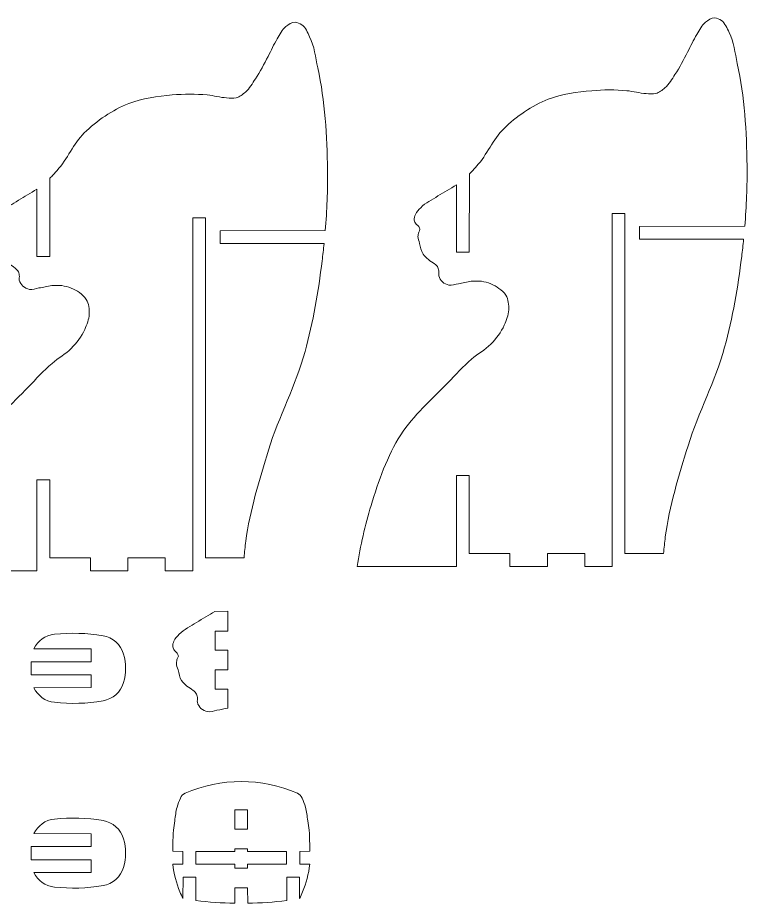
# Model space of a CAD drawing. Header units: centimetres. Extents: x -143 to 186, y -70 to 222.
# Drawn here: x 129.4 to 185.6, y -58.4 to 9.8 of the extents above; entities that cross this region are included whole.
import ezdxf

# ---------------------------------------------------------------- set-up
doc = ezdxf.new("R2010")
doc.units = ezdxf.units.CM
doc.header["$MEASUREMENT"] = 0
doc.layers.add('layer 1', color=7, linetype='Continuous')

msp = doc.modelspace()

# ---------------------------------------------------------------- linework, layer by layer
at = {"layer": 'layer 1', "color": 250, "lineweight": 9}
for points, knots in [([(185.44841, -6.27417), (185.57718, -4.72355), (185.64139, -3.16502), (185.62102, -1.61711), (185.62102, -1.61711), (185.58637, 1.01645), (185.44036, 3.69914), (184.86968, 6.27195), (184.86968, 6.27195), (184.69188, 7.07351), (184.61737, 7.93707), (184.24304, 8.66006), (184.24304, 8.66006), (184.07746, 8.97985), (183.93931, 9.3831), (183.64921, 9.57657), (183.64921, 9.57657), (183.49861, 9.677), (183.29617, 9.78087), (183.1229, 9.7873), (183.1229, 9.7873), (182.88284, 9.79621), (182.61684, 9.60074), (182.41521, 9.44656), (182.41521, 9.44656), (182.12085, 9.22148), (181.95322, 8.83513), (181.75121, 8.51172), (181.75121, 8.51172), (181.48065, 8.07857), (181.28638, 7.59931), (181.04352, 7.14877), (181.04352, 7.14877), (180.72999, 6.56709), (180.4366, 5.96966), (180.06811, 5.4226), (180.06811, 5.4226), (179.82962, 5.06852), (179.61962, 4.6673), (179.29815, 4.39598), (179.29815, 4.39598), (179.08853, 4.21906), (178.84591, 4.02466), (178.58662, 3.95564), (178.58662, 3.95564), (178.35649, 3.89439), (178.09066, 3.94372), (177.84398, 3.95564), (177.84398, 3.95564), (177.34533, 3.97974), (176.85571, 4.12728), (176.35872, 4.17407), (176.35872, 4.17407), (175.46497, 4.25821), (174.55144, 4.25073), (173.65902, 4.17407), (173.65902, 4.17407), (172.52688, 4.07681), (171.34258, 3.91865), (170.29868, 3.51216), (170.29868, 3.51216), (169.04668, 3.02464), (167.83178, 2.19241), (166.8716, 1.24756), (166.8716, 1.24756), (166.03847, 0.42775), (165.57967, -0.76334), (164.78368, -1.64097), (164.78368, -1.64097), (164.60043, -1.84302), (164.41472, -2.04621), (164.22209, -2.24168), (164.22209, -2.24168), (164.22209, -2.24168), (164.21208, -8.26417), (164.21208, -8.26417), (164.21208, -8.26417), (164.21208, -8.26417), (163.23208, -8.26417), (163.23208, -8.26417), (163.23208, -8.26417), (163.23208, -8.26417), (163.22208, -3.08269), (163.22208, -3.08269), (163.22208, -3.08269), (162.76372, -3.38431), (162.26361, -3.63352), (161.80498, -3.93687), (161.80498, -3.93687), (161.35749, -4.23285), (160.83765, -4.45541), (160.47477, -4.84342), (160.47477, -4.84342), (160.32572, -5.00278), (160.15097, -5.1663), (160.06838, -5.36495), (160.06838, -5.36495), (160.01296, -5.49826), (159.95052, -5.66024), (159.97356, -5.79842), (159.97356, -5.79842), (159.99071, -5.90125), (160.05204, -6.00865), (160.1158, -6.09643), (160.1158, -6.09643), (160.17068, -6.17199), (160.26709, -6.21906), (160.31678, -6.29742), (160.31678, -6.29742), (160.35929, -6.36445), (160.40801, -6.44818), (160.40631, -6.52347), (160.40631, -6.52347), (160.40477, -6.59125), (160.34721, -6.65747), (160.32503, -6.72667), (160.32503, -6.72667), (160.29002, -6.8359), (160.25998, -6.9528), (160.25673, -7.06532), (160.25673, -7.06532), (160.2517, -7.23958), (160.3353, -7.4135), (160.38207, -7.58549), (160.38207, -7.58549), (160.45824, -7.86556), (160.49203, -8.18031), (160.65029, -8.41451), (160.65029, -8.41451), (160.75857, -8.57476), (160.91963, -8.70959), (161.07185, -8.83608), (161.07185, -8.83608), (161.21904, -8.95838), (161.40281, -9.0368), (161.54625, -9.1636), (161.54625, -9.1636), (161.62013, -9.22891), (161.70352, -9.29281), (161.75621, -9.37356), (161.75621, -9.37356), (161.81969, -9.47083), (161.85177, -9.59622), (161.87135, -9.71222), (161.87135, -9.71222), (161.89175, -9.83302), (161.846, -9.96744), (161.87135, -10.08473), (161.87135, -10.08473), (161.90875, -10.25774), (162.02068, -10.43949), (162.14905, -10.55885), (162.14905, -10.55885), (162.27927, -10.67993), (162.476, -10.76803), (162.65026, -10.80268), (162.65026, -10.80268), (162.88144, -10.84864), (163.13853, -10.73412), (163.38174, -10.69431), (163.38174, -10.69431), (163.7125, -10.64017), (164.03785, -10.53817), (164.37061, -10.51144), (164.37061, -10.51144), (164.63059, -10.49055), (164.90103, -10.47715), (165.15628, -10.51144), (165.15628, -10.51144), (165.62824, -10.57483), (166.12534, -10.76595), (166.50412, -11.05328), (166.50412, -11.05328), (166.69958, -11.20155), (166.90825, -11.37958), (167.03418, -11.58334), (167.03418, -11.58334), (167.22668, -11.89481), (167.2689, -12.33657), (167.25593, -12.70753), (167.25593, -12.70753), (167.24202, -13.10525), (167.07872, -13.51865), (166.91457, -13.88767), (166.91457, -13.88767), (166.67446, -14.42746), (166.28008, -14.92177), (165.87098, -15.35065), (165.87098, -15.35065), (165.44426, -15.79799), (164.86262, -16.0929), (164.39093, -16.50084), (164.39093, -16.50084), (163.74012, -17.06369), (163.1617, -17.7104), (162.5622, -18.32956), (162.5622, -18.32956), (161.31111, -19.62168), (159.90463, -20.84253), (158.94058, -22.33117), (158.94058, -22.33117), (157.88322, -23.96388), (157.23304, -25.91317), (156.64602, -27.78784), (156.64602, -27.78784), (156.16971, -29.30896), (155.82894, -30.89042), (155.57835, -32.47417), (155.57835, -32.47417), (155.57835, -32.47417), (163.23208, -32.48417), (163.23208, -32.48417), (163.23208, -32.48417), (163.23208, -32.48417), (163.23208, -25.48417), (163.23208, -25.48417), (163.23208, -25.48417), (163.23208, -25.48417), (164.21208, -25.48417), (164.21208, -25.48417), (164.21208, -25.48417), (164.21208, -25.48417), (164.21208, -31.48417), (164.21208, -31.48417), (164.21208, -31.48417), (164.21208, -31.48417), (167.3505, -31.48417), (167.3505, -31.48417), (167.3505, -31.48417), (167.3505, -31.48417), (167.3505, -32.48417), (167.3505, -32.48417), (167.3505, -32.48417), (167.3505, -32.48417), (170.23208, -32.48417), (170.23208, -32.48417), (170.23208, -32.48417), (170.23208, -32.48417), (170.23208, -31.48417), (170.23208, -31.48417), (170.23208, -31.48417), (170.23208, -31.48417), (173.11209, -31.48417), (173.11209, -31.48417), (173.11209, -31.48417), (173.11209, -31.48417), (173.11209, -32.48417), (173.11209, -32.48417), (173.11209, -32.48417), (173.11209, -32.48417), (175.23209, -32.48417), (175.23209, -32.48417), (175.23209, -32.48417), (175.23209, -32.48417), (175.23209, -5.28417), (175.23209, -5.28417), (175.23209, -5.28417), (175.23209, -5.28417), (176.21209, -5.28417), (176.21209, -5.28417), (176.21209, -5.28417), (176.21209, -5.28417), (176.21209, -31.48417), (176.21209, -31.48417), (176.21209, -31.48417), (176.21209, -31.48417), (179.19549, -31.47417), (179.19549, -31.47417), (179.19549, -31.47417), (179.22628, -31.04937), (179.26822, -30.6263), (179.3236, -30.20555), (179.3236, -30.20555), (179.63619, -27.83056), (180.37057, -25.48481), (181.07542, -23.18054), (181.07542, -23.18054), (181.86346, -20.60429), (183.18812, -18.18657), (183.89294, -15.59201), (183.89294, -15.59201), (184.51203, -13.31305), (184.91985, -10.95223), (185.20778, -8.60456), (185.20778, -8.60456), (185.26201, -8.16238), (185.31174, -7.71877), (185.35649, -7.27417), (185.35649, -7.27417), (185.35649, -7.27417), (177.33701, -7.26417), (177.33701, -7.26417), (177.33701, -7.26417), (177.33701, -7.26417), (177.33701, -6.28417), (177.33701, -6.28417), (177.33701, -6.28417), (177.33701, -6.28417), (185.44841, -6.27417), (185.44841, -6.27417)], [0, 0, 0, 0, 0.01315789, 0.01315789, 0.01315789, 0.01315789, 0.02631579, 0.02631579, 0.02631579, 0.02631579, 0.03947368, 0.03947368, 0.03947368, 0.03947368, 0.05263158, 0.05263158, 0.05263158, 0.05263158, 0.06578947, 0.06578947, 0.06578947, 0.06578947, 0.07894737, 0.07894737, 0.07894737, 0.07894737, 0.09210526, 0.09210526, 0.09210526, 0.09210526, 0.10526316, 0.10526316, 0.10526316, 0.10526316, 0.11842105, 0.11842105, 0.11842105, 0.11842105, 0.13157895, 0.13157895, 0.13157895, 0.13157895, 0.14473684, 0.14473684, 0.14473684, 0.14473684, 0.15789474, 0.15789474, 0.15789474, 0.15789474, 0.17105263, 0.17105263, 0.17105263, 0.17105263, 0.18421053, 0.18421053, 0.18421053, 0.18421053, 0.19736842, 0.19736842, 0.19736842, 0.19736842, 0.21052632, 0.21052632, 0.21052632, 0.21052632, 0.22368421, 0.22368421, 0.22368421, 0.22368421, 0.23684211, 0.23684211, 0.23684211, 0.23684211, 0.25, 0.25, 0.25, 0.25, 0.26315789, 0.26315789, 0.26315789, 0.26315789, 0.27631579, 0.27631579, 0.27631579, 0.27631579, 0.28947368, 0.28947368, 0.28947368, 0.28947368, 0.30263158, 0.30263158, 0.30263158, 0.30263158, 0.31578947, 0.31578947, 0.31578947, 0.31578947, 0.32894737, 0.32894737, 0.32894737, 0.32894737, 0.34210526, 0.34210526, 0.34210526, 0.34210526, 0.35526316, 0.35526316, 0.35526316, 0.35526316, 0.36842105, 0.36842105, 0.36842105, 0.36842105, 0.38157895, 0.38157895, 0.38157895, 0.38157895, 0.39473684, 0.39473684, 0.39473684, 0.39473684, 0.40789474, 0.40789474, 0.40789474, 0.40789474, 0.42105263, 0.42105263, 0.42105263, 0.42105263, 0.43421053, 0.43421053, 0.43421053, 0.43421053, 0.44736842, 0.44736842, 0.44736842, 0.44736842, 0.46052632, 0.46052632, 0.46052632, 0.46052632, 0.47368421, 0.47368421, 0.47368421, 0.47368421, 0.48684211, 0.48684211, 0.48684211, 0.48684211, 0.5, 0.5, 0.5, 0.5, 0.51315789, 0.51315789, 0.51315789, 0.51315789, 0.52631579, 0.52631579, 0.52631579, 0.52631579, 0.53947368, 0.53947368, 0.53947368, 0.53947368, 0.55263158, 0.55263158, 0.55263158, 0.55263158, 0.56578947, 0.56578947, 0.56578947, 0.56578947, 0.57894737, 0.57894737, 0.57894737, 0.57894737, 0.59210526, 0.59210526, 0.59210526, 0.59210526, 0.60526316, 0.60526316, 0.60526316, 0.60526316, 0.61842105, 0.61842105, 0.61842105, 0.61842105, 0.63157895, 0.63157895, 0.63157895, 0.63157895, 0.64473684, 0.64473684, 0.64473684, 0.64473684, 0.65789474, 0.65789474, 0.65789474, 0.65789474, 0.67105263, 0.67105263, 0.67105263, 0.67105263, 0.68421053, 0.68421053, 0.68421053, 0.68421053, 0.69736842, 0.69736842, 0.69736842, 0.69736842, 0.71052632, 0.71052632, 0.71052632, 0.71052632, 0.72368421, 0.72368421, 0.72368421, 0.72368421, 0.73684211, 0.73684211, 0.73684211, 0.73684211, 0.75, 0.75, 0.75, 0.75, 0.76315789, 0.76315789, 0.76315789, 0.76315789, 0.77631579, 0.77631579, 0.77631579, 0.77631579, 0.78947368, 0.78947368, 0.78947368, 0.78947368, 0.80263158, 0.80263158, 0.80263158, 0.80263158, 0.81578947, 0.81578947, 0.81578947, 0.81578947, 0.82894737, 0.82894737, 0.82894737, 0.82894737, 0.84210526, 0.84210526, 0.84210526, 0.84210526, 0.85526316, 0.85526316, 0.85526316, 0.85526316, 0.86842105, 0.86842105, 0.86842105, 0.86842105, 0.88157895, 0.88157895, 0.88157895, 0.88157895, 0.89473684, 0.89473684, 0.89473684, 0.89473684, 0.90789474, 0.90789474, 0.90789474, 0.90789474, 0.92105263, 0.92105263, 0.92105263, 0.92105263, 0.93421053, 0.93421053, 0.93421053, 0.93421053, 0.94736842, 0.94736842, 0.94736842, 0.94736842, 0.96052632, 0.96052632, 0.96052632, 0.96052632, 0.97368421, 0.97368421, 0.97368421, 0.97368421, 1, 1, 1, 1]), ([(145.00478, -6.61562), (145.00478, -6.61562), (153.11619, -6.60562), (153.11619, -6.60562), (153.11619, -6.60562), (153.24495, -5.055), (153.30916, -3.49647), (153.28879, -1.94856), (153.28879, -1.94856), (153.25414, 0.685), (153.10814, 3.36769), (152.53745, 5.9405), (152.53745, 5.9405), (152.35966, 6.74206), (152.28514, 7.60562), (151.91081, 8.32861), (151.91081, 8.32861), (151.74524, 8.64841), (151.60708, 9.05165), (151.31698, 9.24512), (151.31698, 9.24512), (151.16638, 9.34556), (150.96394, 9.44942), (150.79067, 9.45585), (150.79067, 9.45585), (150.55062, 9.46476), (150.28462, 9.26929), (150.08299, 9.11511), (150.08299, 9.11511), (149.78863, 8.89003), (149.621, 8.50369), (149.41898, 8.18027), (149.41898, 8.18027), (149.14843, 7.74712), (148.95415, 7.26786), (148.7113, 6.81732), (148.7113, 6.81732), (148.39776, 6.23564), (148.10437, 5.63821), (147.73589, 5.09115), (147.73589, 5.09115), (147.49739, 4.73708), (147.2874, 4.33586), (146.96592, 4.06453), (146.96592, 4.06453), (146.75631, 3.88762), (146.51369, 3.69321), (146.25439, 3.6242), (146.25439, 3.6242), (146.02427, 3.56294), (145.75843, 3.61228), (145.51176, 3.6242), (145.51176, 3.6242), (145.01311, 3.64829), (144.52348, 3.79583), (144.02649, 3.84262), (144.02649, 3.84262), (143.13275, 3.92676), (142.21922, 3.91928), (141.3268, 3.84262), (141.3268, 3.84262), (140.19465, 3.74536), (139.01035, 3.5872), (137.96646, 3.18071), (137.96646, 3.18071), (136.71445, 2.69319), (135.49956, 1.86097), (134.53937, 0.91612), (134.53937, 0.91612), (133.70625, 0.0963), (133.24744, -1.09478), (132.45146, -1.97242), (132.45146, -1.97242), (132.2682, -2.17447), (132.08249, -2.37766), (131.88986, -2.57313), (131.88986, -2.57313), (131.88986, -2.57313), (131.87986, -8.59562), (131.87986, -8.59562), (131.87986, -8.59562), (131.87986, -8.59562), (130.89986, -8.59562), (130.89986, -8.59562), (130.89986, -8.59562), (130.89986, -8.59562), (130.88986, -3.41413), (130.88986, -3.41413), (130.88986, -3.41413), (130.43151, -3.71576), (129.93138, -3.96497), (129.47275, -4.26832), (129.47275, -4.26832), (129.02527, -4.5643), (128.50543, -4.78686), (128.14254, -5.17487), (128.14254, -5.17487), (127.9935, -5.33423), (127.81874, -5.49775), (127.73616, -5.69639), (127.73616, -5.69639), (127.68074, -5.82971), (127.6183, -5.99169), (127.64134, -6.12987), (127.64134, -6.12987), (127.65848, -6.2327), (127.71981, -6.3401), (127.78357, -6.42788), (127.78357, -6.42788), (127.83845, -6.50344), (127.93487, -6.55051), (127.98456, -6.62887), (127.98456, -6.62887), (128.02706, -6.6959), (128.07579, -6.77963), (128.07408, -6.85492), (128.07408, -6.85492), (128.07255, -6.9227), (128.01498, -6.98892), (127.99281, -7.05811), (127.99281, -7.05811), (127.95779, -7.16735), (127.92776, -7.28425), (127.92451, -7.39677), (127.92451, -7.39677), (127.91948, -7.57103), (128.00308, -7.74495), (128.04985, -7.91694), (128.04985, -7.91694), (128.12602, -8.19701), (128.1598, -8.51175), (128.31806, -8.74596), (128.31806, -8.74596), (128.42635, -8.90621), (128.58741, -9.04104), (128.73963, -9.16752), (128.73963, -9.16752), (128.88682, -9.28982), (129.07058, -9.36825), (129.21402, -9.49505), (129.21402, -9.49505), (129.28791, -9.56036), (129.37129, -9.62426), (129.42399, -9.70501), (129.42399, -9.70501), (129.48746, -9.80228), (129.51955, -9.92767), (129.53913, -10.04366), (129.53913, -10.04366), (129.55952, -10.16446), (129.51377, -10.29889), (129.53913, -10.41618), (129.53913, -10.41618), (129.57653, -10.58919), (129.68845, -10.77094), (129.81682, -10.89029), (129.81682, -10.89029), (129.94705, -11.01137), (130.14378, -11.09948), (130.31803, -11.13412), (130.31803, -11.13412), (130.54922, -11.18009), (130.8063, -11.06557), (131.04952, -11.02576), (131.04952, -11.02576), (131.38028, -10.97162), (131.70563, -10.86962), (132.03839, -10.84288), (132.03839, -10.84288), (132.29836, -10.822), (132.5688, -10.8086), (132.82406, -10.84288), (132.82406, -10.84288), (133.29602, -10.90628), (133.79312, -11.0974), (134.1719, -11.38473), (134.1719, -11.38473), (134.36736, -11.533), (134.57602, -11.71103), (134.70196, -11.91479), (134.70196, -11.91479), (134.89446, -12.22625), (134.93668, -12.66802), (134.92371, -13.03898), (134.92371, -13.03898), (134.9098, -13.4367), (134.74649, -13.8501), (134.58234, -14.21912), (134.58234, -14.21912), (134.34223, -14.75891), (133.94786, -15.25321), (133.53875, -15.68209), (133.53875, -15.68209), (133.11203, -16.12944), (132.53039, -16.42434), (132.0587, -16.83229), (132.0587, -16.83229), (131.4079, -17.39514), (130.82948, -18.04185), (130.22998, -18.66101), (130.22998, -18.66101), (128.97889, -19.95313), (127.5724, -21.17398), (126.60835, -22.66262), (126.60835, -22.66262), (125.551, -24.29533), (124.90081, -26.24462), (124.3138, -28.11929), (124.3138, -28.11929), (123.83748, -29.64041), (123.49672, -31.22186), (123.24612, -32.80562), (123.24612, -32.80562), (123.24612, -32.80562), (130.89986, -32.81562), (130.89986, -32.81562), (130.89986, -32.81562), (130.89986, -32.81562), (130.89986, -25.81562), (130.89986, -25.81562), (130.89986, -25.81562), (130.89986, -25.81562), (131.87986, -25.81562), (131.87986, -25.81562), (131.87986, -25.81562), (131.87986, -25.81562), (131.87986, -31.81562), (131.87986, -31.81562), (131.87986, -31.81562), (131.87986, -31.81562), (135.01828, -31.81562), (135.01828, -31.81562), (135.01828, -31.81562), (135.01828, -31.81562), (135.01828, -32.81562), (135.01828, -32.81562), (135.01828, -32.81562), (135.01828, -32.81562), (137.89986, -32.81562), (137.89986, -32.81562), (137.89986, -32.81562), (137.89986, -32.81562), (137.89986, -31.81562), (137.89986, -31.81562), (137.89986, -31.81562), (137.89986, -31.81562), (140.77986, -31.81562), (140.77986, -31.81562), (140.77986, -31.81562), (140.77986, -31.81562), (140.77986, -32.81562), (140.77986, -32.81562), (140.77986, -32.81562), (140.77986, -32.81562), (142.89986, -32.81562), (142.89986, -32.81562), (142.89986, -32.81562), (142.89986, -32.81562), (142.89986, -5.61562), (142.89986, -5.61562), (142.89986, -5.61562), (142.89986, -5.61562), (143.87986, -5.61562), (143.87986, -5.61562), (143.87986, -5.61562), (143.87986, -5.61562), (143.87986, -31.81562), (143.87986, -31.81562), (143.87986, -31.81562), (143.87986, -31.81562), (146.86327, -31.80562), (146.86327, -31.80562), (146.86327, -31.80562), (146.89405, -31.38082), (146.936, -30.95775), (146.99137, -30.537), (146.99137, -30.537), (147.30397, -28.16201), (148.03835, -25.81626), (148.74319, -23.51198), (148.74319, -23.51198), (149.53123, -20.93573), (150.85589, -18.51802), (151.56071, -15.92346), (151.56071, -15.92346), (152.1798, -13.6445), (152.58762, -11.28368), (152.87556, -8.93601), (152.87556, -8.93601), (152.92979, -8.49382), (152.97952, -8.05021), (153.02426, -7.60562), (153.02426, -7.60562), (153.02426, -7.60562), (145.00478, -7.59562), (145.00478, -7.59562), (145.00478, -7.59562), (145.00478, -7.59562), (145.00478, -6.61562), (145.00478, -6.61562)], [0, 0, 0, 0, 0.01315789, 0.01315789, 0.01315789, 0.01315789, 0.02631579, 0.02631579, 0.02631579, 0.02631579, 0.03947368, 0.03947368, 0.03947368, 0.03947368, 0.05263158, 0.05263158, 0.05263158, 0.05263158, 0.06578947, 0.06578947, 0.06578947, 0.06578947, 0.07894737, 0.07894737, 0.07894737, 0.07894737, 0.09210526, 0.09210526, 0.09210526, 0.09210526, 0.10526316, 0.10526316, 0.10526316, 0.10526316, 0.11842105, 0.11842105, 0.11842105, 0.11842105, 0.13157895, 0.13157895, 0.13157895, 0.13157895, 0.14473684, 0.14473684, 0.14473684, 0.14473684, 0.15789474, 0.15789474, 0.15789474, 0.15789474, 0.17105263, 0.17105263, 0.17105263, 0.17105263, 0.18421053, 0.18421053, 0.18421053, 0.18421053, 0.19736842, 0.19736842, 0.19736842, 0.19736842, 0.21052632, 0.21052632, 0.21052632, 0.21052632, 0.22368421, 0.22368421, 0.22368421, 0.22368421, 0.23684211, 0.23684211, 0.23684211, 0.23684211, 0.25, 0.25, 0.25, 0.25, 0.26315789, 0.26315789, 0.26315789, 0.26315789, 0.27631579, 0.27631579, 0.27631579, 0.27631579, 0.28947368, 0.28947368, 0.28947368, 0.28947368, 0.30263158, 0.30263158, 0.30263158, 0.30263158, 0.31578947, 0.31578947, 0.31578947, 0.31578947, 0.32894737, 0.32894737, 0.32894737, 0.32894737, 0.34210526, 0.34210526, 0.34210526, 0.34210526, 0.35526316, 0.35526316, 0.35526316, 0.35526316, 0.36842105, 0.36842105, 0.36842105, 0.36842105, 0.38157895, 0.38157895, 0.38157895, 0.38157895, 0.39473684, 0.39473684, 0.39473684, 0.39473684, 0.40789474, 0.40789474, 0.40789474, 0.40789474, 0.42105263, 0.42105263, 0.42105263, 0.42105263, 0.43421053, 0.43421053, 0.43421053, 0.43421053, 0.44736842, 0.44736842, 0.44736842, 0.44736842, 0.46052632, 0.46052632, 0.46052632, 0.46052632, 0.47368421, 0.47368421, 0.47368421, 0.47368421, 0.48684211, 0.48684211, 0.48684211, 0.48684211, 0.5, 0.5, 0.5, 0.5, 0.51315789, 0.51315789, 0.51315789, 0.51315789, 0.52631579, 0.52631579, 0.52631579, 0.52631579, 0.53947368, 0.53947368, 0.53947368, 0.53947368, 0.55263158, 0.55263158, 0.55263158, 0.55263158, 0.56578947, 0.56578947, 0.56578947, 0.56578947, 0.57894737, 0.57894737, 0.57894737, 0.57894737, 0.59210526, 0.59210526, 0.59210526, 0.59210526, 0.60526316, 0.60526316, 0.60526316, 0.60526316, 0.61842105, 0.61842105, 0.61842105, 0.61842105, 0.63157895, 0.63157895, 0.63157895, 0.63157895, 0.64473684, 0.64473684, 0.64473684, 0.64473684, 0.65789474, 0.65789474, 0.65789474, 0.65789474, 0.67105263, 0.67105263, 0.67105263, 0.67105263, 0.68421053, 0.68421053, 0.68421053, 0.68421053, 0.69736842, 0.69736842, 0.69736842, 0.69736842, 0.71052632, 0.71052632, 0.71052632, 0.71052632, 0.72368421, 0.72368421, 0.72368421, 0.72368421, 0.73684211, 0.73684211, 0.73684211, 0.73684211, 0.75, 0.75, 0.75, 0.75, 0.76315789, 0.76315789, 0.76315789, 0.76315789, 0.77631579, 0.77631579, 0.77631579, 0.77631579, 0.78947368, 0.78947368, 0.78947368, 0.78947368, 0.80263158, 0.80263158, 0.80263158, 0.80263158, 0.81578947, 0.81578947, 0.81578947, 0.81578947, 0.82894737, 0.82894737, 0.82894737, 0.82894737, 0.84210526, 0.84210526, 0.84210526, 0.84210526, 0.85526316, 0.85526316, 0.85526316, 0.85526316, 0.86842105, 0.86842105, 0.86842105, 0.86842105, 0.88157895, 0.88157895, 0.88157895, 0.88157895, 0.89473684, 0.89473684, 0.89473684, 0.89473684, 0.90789474, 0.90789474, 0.90789474, 0.90789474, 0.92105263, 0.92105263, 0.92105263, 0.92105263, 0.93421053, 0.93421053, 0.93421053, 0.93421053, 0.94736842, 0.94736842, 0.94736842, 0.94736842, 0.96052632, 0.96052632, 0.96052632, 0.96052632, 0.97368421, 0.97368421, 0.97368421, 0.97368421, 1, 1, 1, 1]), ([(145.62087, -41.93266), (145.62087, -41.93266), (145.61087, -43.388), (145.61087, -43.388), (145.61087, -43.388), (145.3294, -43.42752), (145.05192, -43.50822), (144.77052, -43.55428), (144.77052, -43.55428), (144.52731, -43.59409), (144.27022, -43.70861), (144.03903, -43.66265), (144.03903, -43.66265), (143.86478, -43.62801), (143.66805, -43.5399), (143.53783, -43.41882), (143.53783, -43.41882), (143.40946, -43.29946), (143.29753, -43.11771), (143.26013, -42.94471), (143.26013, -42.94471), (143.23478, -42.82741), (143.28052, -42.69299), (143.26013, -42.57219), (143.26013, -42.57219), (143.24055, -42.4562), (143.20847, -42.33081), (143.14499, -42.23354), (143.14499, -42.23354), (143.0923, -42.15279), (143.00891, -42.08888), (142.93503, -42.02357), (142.93503, -42.02357), (142.79158, -41.89677), (142.60782, -41.81835), (142.46063, -41.69605), (142.46063, -41.69605), (142.30841, -41.56957), (142.14735, -41.43473), (142.03907, -41.27448), (142.03907, -41.27448), (141.8808, -41.04028), (141.84702, -40.72553), (141.77085, -40.44546), (141.77085, -40.44546), (141.72408, -40.27348), (141.64048, -40.09956), (141.64551, -39.92529), (141.64551, -39.92529), (141.64876, -39.81277), (141.6788, -39.69587), (141.71381, -39.58664), (141.71381, -39.58664), (141.73599, -39.51744), (141.79355, -39.45122), (141.79509, -39.38345), (141.79509, -39.38345), (141.79679, -39.30815), (141.74807, -39.22443), (141.70556, -39.1574), (141.70556, -39.1574), (141.65587, -39.07903), (141.55946, -39.03197), (141.50457, -38.95641), (141.50457, -38.95641), (141.44081, -38.86863), (141.37949, -38.76123), (141.36234, -38.65839), (141.36234, -38.65839), (141.3393, -38.52021), (141.40174, -38.35824), (141.45716, -38.22492), (141.45716, -38.22492), (141.53975, -38.02627), (141.7145, -37.86276), (141.86355, -37.70339), (141.86355, -37.70339), (142.22643, -37.31539), (142.74627, -37.09282), (143.19376, -36.79685), (143.19376, -36.79685), (143.65238, -36.4935), (144.15251, -36.24429), (144.61087, -35.94266), (144.61087, -35.94266), (144.61087, -35.94266), (145.62087, -35.93266), (145.62087, -35.93266), (145.62087, -35.93266), (145.62087, -35.93266), (145.62087, -37.45266), (145.62087, -37.45266), (145.62087, -37.45266), (145.62087, -37.45266), (144.62087, -37.45266), (144.62087, -37.45266), (144.62087, -37.45266), (144.62087, -37.45266), (144.62087, -38.93266), (144.62087, -38.93266), (144.62087, -38.93266), (144.62087, -38.93266), (145.62087, -38.93266), (145.62087, -38.93266), (145.62087, -38.93266), (145.62087, -38.93266), (145.62087, -40.45266), (145.62087, -40.45266), (145.62087, -40.45266), (145.62087, -40.45266), (144.62087, -40.45266), (144.62087, -40.45266), (144.62087, -40.45266), (144.62087, -40.45266), (144.62087, -41.93266), (144.62087, -41.93266), (144.62087, -41.93266), (144.62087, -41.93266), (145.62087, -41.93266), (145.62087, -41.93266)], [0, 0, 0, 0, 0.03225806, 0.03225806, 0.03225806, 0.03225806, 0.06451613, 0.06451613, 0.06451613, 0.06451613, 0.09677419, 0.09677419, 0.09677419, 0.09677419, 0.12903226, 0.12903226, 0.12903226, 0.12903226, 0.16129032, 0.16129032, 0.16129032, 0.16129032, 0.19354839, 0.19354839, 0.19354839, 0.19354839, 0.22580645, 0.22580645, 0.22580645, 0.22580645, 0.25806452, 0.25806452, 0.25806452, 0.25806452, 0.29032258, 0.29032258, 0.29032258, 0.29032258, 0.32258065, 0.32258065, 0.32258065, 0.32258065, 0.35483871, 0.35483871, 0.35483871, 0.35483871, 0.38709677, 0.38709677, 0.38709677, 0.38709677, 0.41935484, 0.41935484, 0.41935484, 0.41935484, 0.4516129, 0.4516129, 0.4516129, 0.4516129, 0.48387097, 0.48387097, 0.48387097, 0.48387097, 0.51612903, 0.51612903, 0.51612903, 0.51612903, 0.5483871, 0.5483871, 0.5483871, 0.5483871, 0.58064516, 0.58064516, 0.58064516, 0.58064516, 0.61290323, 0.61290323, 0.61290323, 0.61290323, 0.64516129, 0.64516129, 0.64516129, 0.64516129, 0.67741935, 0.67741935, 0.67741935, 0.67741935, 0.70967742, 0.70967742, 0.70967742, 0.70967742, 0.74193548, 0.74193548, 0.74193548, 0.74193548, 0.77419355, 0.77419355, 0.77419355, 0.77419355, 0.80645161, 0.80645161, 0.80645161, 0.80645161, 0.83870968, 0.83870968, 0.83870968, 0.83870968, 0.87096774, 0.87096774, 0.87096774, 0.87096774, 0.90322581, 0.90322581, 0.90322581, 0.90322581, 0.93548387, 0.93548387, 0.93548387, 0.93548387, 1, 1, 1, 1]), ([(137.5736, -39.2257), (137.35813, -38.49305), (136.74427, -37.94706), (135.99151, -37.81852), (135.99151, -37.81852), (134.75145, -37.60676), (133.48788, -37.56939), (132.23748, -37.70749), (132.23748, -37.70749), (131.55283, -37.78311), (130.95527, -38.20572), (130.65586, -38.82605), (130.65586, -38.82605), (130.65586, -38.82605), (135.08454, -38.83605), (135.08454, -38.83605), (135.08454, -38.83605), (135.08454, -38.83605), (135.08454, -39.81605), (135.08454, -39.81605), (135.08454, -39.81605), (135.08454, -39.81605), (130.44704, -39.81605), (130.44704, -39.81605), (130.44704, -39.81605), (130.44704, -39.81605), (130.44704, -40.83605), (130.44704, -40.83605), (130.44704, -40.83605), (130.44704, -40.83605), (135.08454, -40.83605), (135.08454, -40.83605), (135.08454, -40.83605), (135.08454, -40.83605), (135.08454, -41.81605), (135.08454, -41.81605), (135.08454, -41.81605), (135.08454, -41.81605), (130.65586, -41.82605), (130.65586, -41.82605), (130.65586, -41.82605), (130.95527, -42.44638), (131.55283, -42.86899), (132.23748, -42.94461), (132.23748, -42.94461), (133.48788, -43.08272), (134.75145, -43.04535), (135.99151, -42.83359), (135.99151, -42.83359), (136.74427, -42.70505), (137.35813, -42.15906), (137.57359, -41.42642), (137.57359, -41.42642), (137.78485, -40.70806), (137.78486, -39.94406), (137.5736, -39.2257)], [0, 0, 0, 0, 0.06666667, 0.06666667, 0.06666667, 0.06666667, 0.13333333, 0.13333333, 0.13333333, 0.13333333, 0.2, 0.2, 0.2, 0.2, 0.26666667, 0.26666667, 0.26666667, 0.26666667, 0.33333333, 0.33333333, 0.33333333, 0.33333333, 0.4, 0.4, 0.4, 0.4, 0.46666667, 0.46666667, 0.46666667, 0.46666667, 0.53333333, 0.53333333, 0.53333333, 0.53333333, 0.6, 0.6, 0.6, 0.6, 0.66666667, 0.66666667, 0.66666667, 0.66666667, 0.73333333, 0.73333333, 0.73333333, 0.73333333, 0.8, 0.8, 0.8, 0.8, 0.86666667, 0.86666667, 0.86666667, 0.86666667, 1, 1, 1, 1]), ([(150.96757, -49.94962), (148.21058, -48.74741), (145.07752, -48.74741), (142.32054, -49.94962), (142.32054, -49.94962), (142.1545, -50.02203), (142.02299, -50.15598), (141.95365, -50.32333), (141.95365, -50.32333), (141.85685, -50.55697), (141.76446, -50.79268), (141.69654, -51.03445), (141.69654, -51.03445), (141.60262, -51.36879), (141.56849, -51.71996), (141.51683, -52.06461), (141.51683, -52.06461), (141.48039, -52.30772), (141.44481, -52.55138), (141.41983, -52.79581), (141.41983, -52.79581), (141.38348, -53.15137), (141.38615, -53.51021), (141.35742, -53.86692), (141.35742, -53.86692), (141.35742, -53.86692), (141.35742, -54.41692), (141.35742, -54.41692), (141.35742, -54.41692), (141.35742, -54.41692), (142.13405, -54.42692), (142.13405, -54.42692), (142.13405, -54.42692), (142.13405, -54.42692), (142.13405, -55.40692), (142.13405, -55.40692), (142.13405, -55.40692), (142.13405, -55.40692), (141.36334, -55.41692), (141.36334, -55.41692), (141.36334, -55.41692), (141.45383, -56.16284), (141.63789, -56.87615), (141.91551, -57.55684), (141.91551, -57.55684), (141.98571, -57.72895), (142.06251, -57.89873), (142.14405, -58.06692), (142.14405, -58.06692), (142.14405, -58.06692), (142.15405, -56.42692), (142.15405, -56.42692), (142.15405, -56.42692), (142.15405, -56.42692), (143.13405, -56.42692), (143.13405, -56.42692), (143.13405, -56.42692), (143.13405, -56.42692), (143.14406, -58.21184), (143.14406, -58.21184), (143.14406, -58.21184), (144.13945, -58.33772), (145.1409, -58.40981), (146.14405, -58.4278), (146.14405, -58.4278), (146.14405, -58.4278), (146.15405, -57.23543), (146.15405, -57.23543), (146.15405, -57.23543), (146.15405, -57.23543), (147.13405, -57.23543), (147.13405, -57.23543), (147.13405, -57.23543), (147.13405, -57.23543), (147.14405, -58.4278), (147.14405, -58.4278), (147.14405, -58.4278), (148.1472, -58.40981), (149.14865, -58.33772), (150.14405, -58.21184), (150.14405, -58.21184), (150.14405, -58.21184), (150.15405, -56.42692), (150.15405, -56.42692), (150.15405, -56.42692), (150.15405, -56.42692), (151.13405, -56.42692), (151.13405, -56.42692), (151.13405, -56.42692), (151.13405, -56.42692), (151.14405, -58.06692), (151.14405, -58.06692), (151.14405, -58.06692), (151.22559, -57.89873), (151.30239, -57.72895), (151.37259, -57.55684), (151.37259, -57.55684), (151.65021, -56.87615), (151.83427, -56.16284), (151.92476, -55.41692), (151.92476, -55.41692), (151.92476, -55.41692), (151.15405, -55.40692), (151.15405, -55.40692), (151.15405, -55.40692), (151.15405, -55.40692), (151.15405, -54.42692), (151.15405, -54.42692), (151.15405, -54.42692), (151.15405, -54.42692), (151.93068, -54.41692), (151.93068, -54.41692), (151.93068, -54.41692), (151.93068, -54.41692), (151.93068, -53.86692), (151.93068, -53.86692), (151.93068, -53.86692), (151.90196, -53.51021), (151.90462, -53.15137), (151.86828, -52.79581), (151.86828, -52.79581), (151.84329, -52.55138), (151.80771, -52.30772), (151.77127, -52.06461), (151.77127, -52.06461), (151.71962, -51.71996), (151.68548, -51.36879), (151.59156, -51.03445), (151.59156, -51.03445), (151.52365, -50.79268), (151.43126, -50.55697), (151.33446, -50.32333), (151.33446, -50.32333), (151.26512, -50.15598), (151.13361, -50.02203), (150.96757, -49.94962)], [0, 0, 0, 0, 0.02857143, 0.02857143, 0.02857143, 0.02857143, 0.05714286, 0.05714286, 0.05714286, 0.05714286, 0.08571429, 0.08571429, 0.08571429, 0.08571429, 0.11428571, 0.11428571, 0.11428571, 0.11428571, 0.14285714, 0.14285714, 0.14285714, 0.14285714, 0.17142857, 0.17142857, 0.17142857, 0.17142857, 0.2, 0.2, 0.2, 0.2, 0.22857143, 0.22857143, 0.22857143, 0.22857143, 0.25714286, 0.25714286, 0.25714286, 0.25714286, 0.28571429, 0.28571429, 0.28571429, 0.28571429, 0.31428571, 0.31428571, 0.31428571, 0.31428571, 0.34285714, 0.34285714, 0.34285714, 0.34285714, 0.37142857, 0.37142857, 0.37142857, 0.37142857, 0.4, 0.4, 0.4, 0.4, 0.42857143, 0.42857143, 0.42857143, 0.42857143, 0.45714286, 0.45714286, 0.45714286, 0.45714286, 0.48571429, 0.48571429, 0.48571429, 0.48571429, 0.51428571, 0.51428571, 0.51428571, 0.51428571, 0.54285714, 0.54285714, 0.54285714, 0.54285714, 0.57142857, 0.57142857, 0.57142857, 0.57142857, 0.6, 0.6, 0.6, 0.6, 0.62857143, 0.62857143, 0.62857143, 0.62857143, 0.65714286, 0.65714286, 0.65714286, 0.65714286, 0.68571429, 0.68571429, 0.68571429, 0.68571429, 0.71428571, 0.71428571, 0.71428571, 0.71428571, 0.74285714, 0.74285714, 0.74285714, 0.74285714, 0.77142857, 0.77142857, 0.77142857, 0.77142857, 0.8, 0.8, 0.8, 0.8, 0.82857143, 0.82857143, 0.82857143, 0.82857143, 0.85714286, 0.85714286, 0.85714286, 0.85714286, 0.88571429, 0.88571429, 0.88571429, 0.88571429, 0.91428571, 0.91428571, 0.91428571, 0.91428571, 0.94285714, 0.94285714, 0.94285714, 0.94285714, 1, 1, 1, 1]), ([(137.5736, -53.45809), (137.35813, -52.72543), (136.74427, -52.17944), (135.99151, -52.0509), (135.99151, -52.0509), (134.75145, -51.83914), (133.48788, -51.80177), (132.23748, -51.93988), (132.23748, -51.93988), (131.55283, -52.0155), (130.95527, -52.43811), (130.65586, -53.05844), (130.65586, -53.05844), (130.65586, -53.05844), (135.08454, -53.06844), (135.08454, -53.06844), (135.08454, -53.06844), (135.08454, -53.06844), (135.08454, -54.04844), (135.08454, -54.04844), (135.08454, -54.04844), (135.08454, -54.04844), (130.44704, -54.04844), (130.44704, -54.04844), (130.44704, -54.04844), (130.44704, -54.04844), (130.44704, -55.06844), (130.44704, -55.06844), (130.44704, -55.06844), (130.44704, -55.06844), (135.08454, -55.06844), (135.08454, -55.06844), (135.08454, -55.06844), (135.08454, -55.06844), (135.08454, -56.04844), (135.08454, -56.04844), (135.08454, -56.04844), (135.08454, -56.04844), (130.65586, -56.05844), (130.65586, -56.05844), (130.65586, -56.05844), (130.95527, -56.67877), (131.55283, -57.10138), (132.23748, -57.177), (132.23748, -57.177), (133.48788, -57.31511), (134.75145, -57.27774), (135.99151, -57.06598), (135.99151, -57.06598), (136.74427, -56.93744), (137.35813, -56.39145), (137.57359, -55.65881), (137.57359, -55.65881), (137.78485, -54.94045), (137.78486, -54.17645), (137.5736, -53.45809)], [0, 0, 0, 0, 0.06666667, 0.06666667, 0.06666667, 0.06666667, 0.13333333, 0.13333333, 0.13333333, 0.13333333, 0.2, 0.2, 0.2, 0.2, 0.26666667, 0.26666667, 0.26666667, 0.26666667, 0.33333333, 0.33333333, 0.33333333, 0.33333333, 0.4, 0.4, 0.4, 0.4, 0.46666667, 0.46666667, 0.46666667, 0.46666667, 0.53333333, 0.53333333, 0.53333333, 0.53333333, 0.6, 0.6, 0.6, 0.6, 0.66666667, 0.66666667, 0.66666667, 0.66666667, 0.73333333, 0.73333333, 0.73333333, 0.73333333, 0.8, 0.8, 0.8, 0.8, 0.86666667, 0.86666667, 0.86666667, 0.86666667, 1, 1, 1, 1]), ([(146.15405, -52.71543), (146.15405, -52.71543), (146.15405, -51.23543), (146.15405, -51.23543), (146.15405, -51.23543), (146.15405, -51.23543), (147.13405, -51.23543), (147.13405, -51.23543), (147.13405, -51.23543), (147.13405, -51.23543), (147.13405, -52.71543), (147.13405, -52.71543), (147.13405, -52.71543), (147.13405, -52.71543), (146.15405, -52.71543), (146.15405, -52.71543)], [0, 0, 0, 0, 0.2, 0.2, 0.2, 0.2, 0.4, 0.4, 0.4, 0.4, 0.6, 0.6, 0.6, 0.6, 1, 1, 1, 1]), ([(147.13405, -54.23543), (147.13405, -54.23543), (147.13405, -54.42692), (147.13405, -54.42692), (147.13405, -54.42692), (147.13405, -54.42692), (150.13405, -54.42692), (150.13405, -54.42692), (150.13405, -54.42692), (150.13405, -54.42692), (150.13405, -55.40692), (150.13405, -55.40692), (150.13405, -55.40692), (150.13405, -55.40692), (147.13405, -55.40692), (147.13405, -55.40692), (147.13405, -55.40692), (147.13405, -55.40692), (147.13405, -55.71543), (147.13405, -55.71543), (147.13405, -55.71543), (147.13405, -55.71543), (146.15405, -55.71543), (146.15405, -55.71543), (146.15405, -55.71543), (146.15405, -55.71543), (146.15405, -55.40692), (146.15405, -55.40692), (146.15405, -55.40692), (146.15405, -55.40692), (143.15405, -55.40692), (143.15405, -55.40692), (143.15405, -55.40692), (143.15405, -55.40692), (143.15405, -54.42692), (143.15405, -54.42692), (143.15405, -54.42692), (143.15405, -54.42692), (146.15405, -54.42692), (146.15405, -54.42692), (146.15405, -54.42692), (146.15405, -54.42692), (146.15405, -54.23543), (146.15405, -54.23543), (146.15405, -54.23543), (146.15405, -54.23543), (147.13405, -54.23543), (147.13405, -54.23543)], [0, 0, 0, 0, 0.07692308, 0.07692308, 0.07692308, 0.07692308, 0.15384615, 0.15384615, 0.15384615, 0.15384615, 0.23076923, 0.23076923, 0.23076923, 0.23076923, 0.30769231, 0.30769231, 0.30769231, 0.30769231, 0.38461538, 0.38461538, 0.38461538, 0.38461538, 0.46153846, 0.46153846, 0.46153846, 0.46153846, 0.53846154, 0.53846154, 0.53846154, 0.53846154, 0.61538462, 0.61538462, 0.61538462, 0.61538462, 0.69230769, 0.69230769, 0.69230769, 0.69230769, 0.76923077, 0.76923077, 0.76923077, 0.76923077, 0.84615385, 0.84615385, 0.84615385, 0.84615385, 1, 1, 1, 1])]:
    msp.add_open_spline(points, degree=3, knots=knots, dxfattribs=at)

doc.saveas('drawing.dxf')
